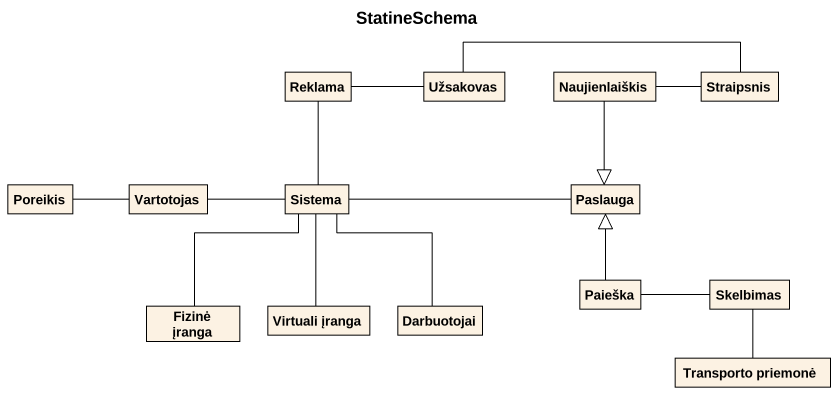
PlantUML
@startuml
title StatineSchema
hide circle
hide empty members
class Reklama
class Užsakovas
class Naujienlaiškis
class Straipsnis
class Poreikis
class Vartotojas
class Sistema
class Paslauga
class "Fizinė įranga" as Fizinė_įranga
class "Virtuali įranga" as Virtuali_įranga
class Darbuotojai
class Paieška
class Skelbimas
class "Transporto priemonė" as Transporto_priemonė
Reklama -- Sistema
Užsakovas -left- Reklama
Naujienlaiškis --|> Paslauga
Straipsnis -left- Užsakovas
Straipsnis -left- Naujienlaiškis
Poreikis -right- Vartotojas
Vartotojas -right- Sistema
Paslauga -left- Sistema
Fizinė_įranga -up- Sistema
Virtuali_įranga -up- Sistema
Darbuotojai -up- Sistema
Paieška -up-|> Paslauga
Paieška -right- Skelbimas
Transporto_priemonė -up- Skelbimas
@enduml
